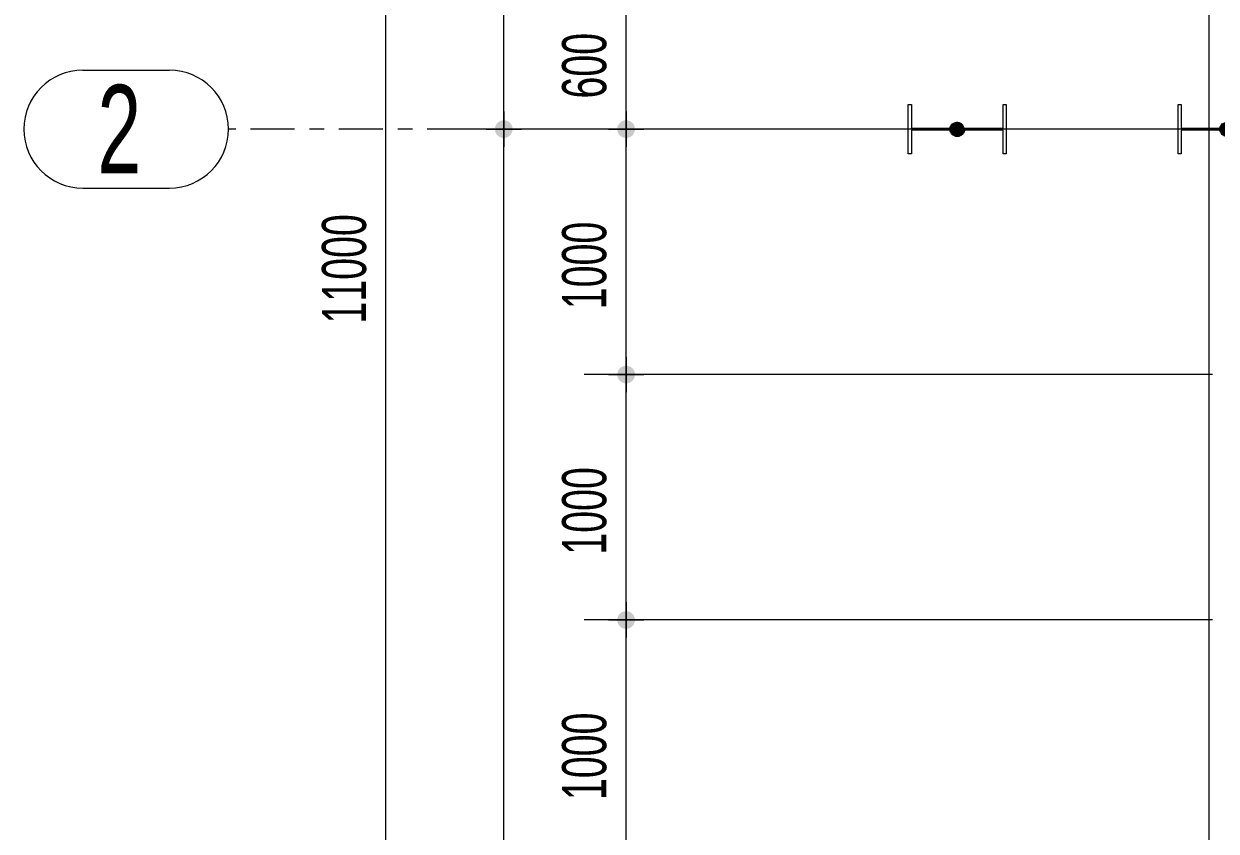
# Model space of a CAD drawing. Header units: millimetres. Extents: x -408 to 426, y -207 to 377.
# Drawn here: x -81.7 to -0.8, y 52.3 to 107.2 of the extents above; entities that cross this region are included whole.
import ezdxf

# ---------------------------------------------------------------- set-up
doc = ezdxf.new("R2010")
doc.units = ezdxf.units.MM
for name, pattern in [('XKITLINE00', [0]), ('XKITLINE02', [4, 2, -2]), ('XKITLINE03', [6, 3, -1, 1, -1])]:
    doc.linetypes.add(name, pattern=pattern)
for name, color, linetype, lineweight in [('Dimension', 1, 'Continuous', 0), ('Grid', 1, 'Continuous', 0), ('Part', 1, 'Continuous', 0)]:
    doc.layers.add(name, color=color, linetype=linetype, lineweight=lineweight)
doc.styles.add('ROMSIM', font='ARIAL.TTF')

# ---------------------------------------------------------------- blocks, each defined once
blk = doc.blocks.new('*A4')
at = {"layer": 'Grid', "color": 1, "linetype": 'XKITLINE03', "lineweight": 0}
blk.add_line((-33.333, 100), (-67.828, 100), dxfattribs=at)
at = {"layer": 'Grid', "color": 4, "style": 'ROMSIM', "width": 0.6375}
blk.add_text('2', height=6, dxfattribs=at).set_placement((-76.724, 97))
blk = doc.blocks.new('*A5')
at = {"layer": 'Grid', "color": 1, "linetype": 'XKITLINE00', "lineweight": 0}
for p, q in [((-77.724, 104), (-71.828, 104)), ((-77.724, 96), (-71.828, 96))]:
    blk.add_line(p, q, dxfattribs=at)
for centre, start, end in [((-77.724, 100), 90, 270), ((-71.828, 100), 270, 90)]:
    blk.add_arc(centre, 4, start, end, dxfattribs=at)
blk = doc.blocks.new('*A13')
at = {"layer": 'Part'}
blk.add_hatch(color=1, dxfattribs=at).paths.add_polyline_path([(-0.025, 99.501), (-0.049, 99.502), (-0.073, 99.505), (-0.098, 99.51), (-0.121, 99.515), (-0.145, 99.522), (-0.168, 99.529), (-0.191, 99.538), (-0.214, 99.548), (-0.236, 99.559), (-0.257, 99.571), (-0.278, 99.584), (-0.298, 99.598), (-0.317, 99.613), (-0.336, 99.63), (-0.354, 99.646), (-0.37, 99.664), (-0.387, 99.683), (-0.402, 99.702), (-0.416, 99.722), (-0.429, 99.743), (-0.441, 99.764), (-0.452, 99.786), (-0.462, 99.809), (-0.471, 99.832), (-0.478, 99.855), (-0.485, 99.879), (-0.49, 99.902), (-0.495, 99.927), (-0.498, 99.951), (-0.499, 99.975), (-0.5, 100), (-0.499, 100.025), (-0.498, 100.049), (-0.495, 100.073), (-0.49, 100.098), (-0.485, 100.121), (-0.478, 100.145), (-0.471, 100.168), (-0.462, 100.191), (-0.452, 100.214), (-0.441, 100.236), (-0.429, 100.257), (-0.416, 100.278), (-0.402, 100.298), (-0.387, 100.317), (-0.37, 100.336), (-0.354, 100.354), (-0.336, 100.37), (-0.317, 100.387), (-0.298, 100.402), (-0.278, 100.416), (-0.257, 100.429), (-0.236, 100.441), (-0.214, 100.452), (-0.191, 100.462), (-0.168, 100.471), (-0.145, 100.478), (-0.121, 100.485), (-0.098, 100.49), (-0.073, 100.495), (-0.049, 100.498), (-0.025, 100.499), (0, 100.5), (0.025, 100.499), (0.049, 100.498), (0.073, 100.495), (0.098, 100.49), (0.121, 100.485), (0.145, 100.478), (0.168, 100.471), (0.191, 100.462), (0.214, 100.452), (0.236, 100.441), (0.257, 100.429), (0.278, 100.416), (0.298, 100.402), (0.317, 100.387), (0.336, 100.37), (0.354, 100.354), (0.37, 100.336), (0.387, 100.317), (0.402, 100.298), (0.416, 100.278), (0.429, 100.257), (0.441, 100.236), (0.452, 100.214), (0.462, 100.191), (0.471, 100.168), (0.478, 100.145), (0.485, 100.121), (0.49, 100.098), (0.495, 100.073), (0.498, 100.049), (0.499, 100.025), (0.5, 100), (0.499, 99.975), (0.498, 99.951), (0.495, 99.927), (0.49, 99.902), (0.485, 99.879), (0.478, 99.855), (0.471, 99.832), (0.462, 99.809), (0.452, 99.786), (0.441, 99.764), (0.429, 99.743), (0.416, 99.722), (0.402, 99.702), (0.387, 99.683), (0.37, 99.664), (0.354, 99.646), (0.336, 99.63), (0.317, 99.613), (0.298, 99.598), (0.278, 99.584), (0.257, 99.571), (0.236, 99.559), (0.214, 99.548), (0.191, 99.538), (0.168, 99.529), (0.145, 99.522), (0.121, 99.515), (0.098, 99.51), (0.073, 99.505), (0.049, 99.502), (0.025, 99.501), (0, 99.5)], flags=17)
at = {"layer": 'Part', "color": 2, "linetype": 'XKITLINE00', "lineweight": 0}
for p, q in [((-3.333, 98.333), (-3.333, 101.667)), ((-3.333, 101.667), (-3.117, 101.667)), ((-3.333, 98.333), (-3.333, 101.667)), ((-3.333, 101.667), (-3.117, 101.667)), ((-3.117, 101.667), (-3.117, 100.067)), ((-3.117, 101.667), (-3.117, 100.067)), ((3.117, 101.667), (3.333, 101.667)), ((3.117, 100.067), (3.117, 101.667)), ((3.117, 101.667), (3.333, 101.667)), ((3.117, 100.067), (3.117, 101.667)), ((3.333, 101.667), (3.333, 98.333)), ((3.333, 101.667), (3.333, 98.333)), ((-3.117, 100.067), (3.117, 100.067)), ((-3.117, 100.067), (3.117, 100.067)), ((3.117, 99.933), (-3.117, 99.933)), ((-3.117, 99.933), (-3.117, 98.333)), ((3.117, 99.933), (-3.117, 99.933)), ((-3.117, 99.933), (-3.117, 98.333)), ((3.117, 98.333), (3.117, 99.933)), ((3.117, 98.333), (3.117, 99.933)), ((-3.117, 98.333), (-3.333, 98.333)), ((-3.117, 98.333), (-3.333, 98.333)), ((3.333, 98.333), (3.117, 98.333)), ((3.333, 98.333), (3.117, 98.333))]:
    blk.add_line(p, q, dxfattribs=at)
at = {"layer": 'Part', "color": 1, "linetype": 'XKITLINE02', "lineweight": 0}
blk.add_line((0, 100), (0, 100), dxfattribs=at)
blk.add_circle((0, 100), 0.5, dxfattribs=at)
blk = doc.blocks.new('*A15')
at = {"layer": 'Part'}
blk.add_hatch(color=1, dxfattribs=at).paths.add_polyline_path([(-18.358, 99.501), (-18.382, 99.502), (-18.407, 99.505), (-18.431, 99.51), (-18.455, 99.515), (-18.478, 99.522), (-18.502, 99.529), (-18.525, 99.538), (-18.547, 99.548), (-18.569, 99.559), (-18.59, 99.571), (-18.611, 99.584), (-18.631, 99.598), (-18.651, 99.613), (-18.669, 99.63), (-18.687, 99.646), (-18.704, 99.664), (-18.72, 99.683), (-18.735, 99.702), (-18.749, 99.722), (-18.762, 99.743), (-18.774, 99.764), (-18.785, 99.786), (-18.795, 99.809), (-18.804, 99.832), (-18.812, 99.855), (-18.818, 99.879), (-18.824, 99.902), (-18.828, 99.927), (-18.831, 99.951), (-18.833, 99.975), (-18.833, 100), (-18.833, 100.025), (-18.831, 100.049), (-18.828, 100.073), (-18.824, 100.098), (-18.818, 100.121), (-18.812, 100.145), (-18.804, 100.168), (-18.795, 100.191), (-18.785, 100.214), (-18.774, 100.236), (-18.762, 100.257), (-18.749, 100.278), (-18.735, 100.298), (-18.72, 100.317), (-18.704, 100.336), (-18.687, 100.354), (-18.669, 100.37), (-18.651, 100.387), (-18.631, 100.402), (-18.611, 100.416), (-18.59, 100.429), (-18.569, 100.441), (-18.547, 100.452), (-18.525, 100.462), (-18.502, 100.471), (-18.478, 100.478), (-18.455, 100.485), (-18.431, 100.49), (-18.407, 100.495), (-18.382, 100.498), (-18.358, 100.499), (-18.333, 100.5), (-18.309, 100.499), (-18.284, 100.498), (-18.26, 100.495), (-18.236, 100.49), (-18.212, 100.485), (-18.188, 100.478), (-18.165, 100.471), (-18.142, 100.462), (-18.12, 100.452), (-18.098, 100.441), (-18.076, 100.429), (-18.056, 100.416), (-18.035, 100.402), (-18.016, 100.387), (-17.998, 100.37), (-17.98, 100.354), (-17.963, 100.336), (-17.947, 100.317), (-17.932, 100.298), (-17.918, 100.278), (-17.904, 100.257), (-17.892, 100.236), (-17.881, 100.214), (-17.871, 100.191), (-17.863, 100.168), (-17.855, 100.145), (-17.848, 100.121), (-17.843, 100.098), (-17.839, 100.073), (-17.836, 100.049), (-17.834, 100.025), (-17.833, 100), (-17.834, 99.975), (-17.836, 99.951), (-17.839, 99.927), (-17.843, 99.902), (-17.848, 99.879), (-17.855, 99.855), (-17.863, 99.832), (-17.871, 99.809), (-17.881, 99.786), (-17.892, 99.764), (-17.904, 99.743), (-17.918, 99.722), (-17.932, 99.702), (-17.947, 99.683), (-17.963, 99.664), (-17.98, 99.646), (-17.998, 99.63), (-18.016, 99.613), (-18.035, 99.598), (-18.056, 99.584), (-18.076, 99.571), (-18.098, 99.559), (-18.12, 99.548), (-18.142, 99.538), (-18.165, 99.529), (-18.188, 99.522), (-18.212, 99.515), (-18.236, 99.51), (-18.26, 99.505), (-18.284, 99.502), (-18.309, 99.501), (-18.333, 99.5)], flags=17)
at = {"layer": 'Part', "color": 2, "linetype": 'XKITLINE00', "lineweight": 0}
for p, q in [((-21.667, 98.333), (-21.667, 101.667)), ((-21.667, 101.667), (-21.45, 101.667)), ((-21.667, 98.333), (-21.667, 101.667)), ((-21.667, 101.667), (-21.45, 101.667)), ((-21.45, 101.667), (-21.45, 100.067)), ((-21.45, 101.667), (-21.45, 100.067)), ((-15.217, 101.667), (-15, 101.667)), ((-15.217, 100.067), (-15.217, 101.667)), ((-15.217, 101.667), (-15, 101.667)), ((-15.217, 100.067), (-15.217, 101.667)), ((-15, 101.667), (-15, 98.333)), ((-15, 101.667), (-15, 98.333)), ((-21.45, 100.067), (-15.217, 100.067)), ((-21.45, 100.067), (-15.217, 100.067)), ((-15.217, 99.933), (-21.45, 99.933)), ((-21.45, 99.933), (-21.45, 98.333)), ((-15.217, 99.933), (-21.45, 99.933)), ((-21.45, 99.933), (-21.45, 98.333)), ((-15.217, 98.333), (-15.217, 99.933)), ((-15.217, 98.333), (-15.217, 99.933)), ((-21.45, 98.333), (-21.667, 98.333)), ((-21.45, 98.333), (-21.667, 98.333)), ((-15, 98.333), (-15.217, 98.333)), ((-15, 98.333), (-15.217, 98.333))]:
    blk.add_line(p, q, dxfattribs=at)
at = {"layer": 'Part', "color": 1, "linetype": 'XKITLINE02', "lineweight": 0}
blk.add_line((-18.333, 100), (-18.333, 100), dxfattribs=at)
blk.add_circle((-18.333, 100), 0.5, dxfattribs=at)
blk = doc.blocks.new('*A18')
at = {"layer": 'Part', "color": 7, "linetype": 'XKITLINE02', "lineweight": 0}
for p, q in [((-1.25, 99.933), (-1.25, 100)), ((-1.25, 100), (1.25, 100))]:
    blk.add_line(p, q, dxfattribs=at)
at = {"layer": 'Part', "color": 2, "linetype": 'XKITLINE00', "lineweight": 0}
blk.add_line((-1.25, 99.933), (-1.25, 20.393), dxfattribs=at)
blk = doc.blocks.new('*A19')
at = {"layer": 'Part', "color": 2, "linetype": 'XKITLINE00', "lineweight": 0}
blk.add_line((-1.25, 111.834), (-1.25, 100.067), dxfattribs=at)
at = {"layer": 'Part', "color": 7, "linetype": 'XKITLINE02', "lineweight": 0}
for p, q in [((-1.25, 100.067), (-1.25, 100)), ((-1.25, 100), (1.25, 100))]:
    blk.add_line(p, q, dxfattribs=at)
blk = doc.blocks.new('*A48')
at = {"layer": 'Dimension'}
for points in [[(-40.85, 99.401), (-40.879, 99.403), (-40.909, 99.406), (-40.938, 99.412), (-40.966, 99.418), (-40.995, 99.426), (-41.023, 99.435), (-41.05, 99.446), (-41.077, 99.458), (-41.103, 99.471), (-41.129, 99.485), (-41.154, 99.501), (-41.178, 99.518), (-41.201, 99.536), (-41.224, 99.555), (-41.245, 99.576), (-41.265, 99.597), (-41.284, 99.619), (-41.303, 99.643), (-41.32, 99.667), (-41.335, 99.692), (-41.35, 99.717), (-41.363, 99.743), (-41.375, 99.77), (-41.386, 99.798), (-41.395, 99.826), (-41.403, 99.854), (-41.409, 99.883), (-41.414, 99.912), (-41.418, 99.941), (-41.42, 99.971), (-41.421, 100), (-41.42, 100.029), (-41.418, 100.059), (-41.414, 100.088), (-41.409, 100.117), (-41.403, 100.146), (-41.395, 100.174), (-41.386, 100.202), (-41.375, 100.23), (-41.363, 100.257), (-41.35, 100.283), (-41.335, 100.308), (-41.32, 100.333), (-41.303, 100.357), (-41.284, 100.381), (-41.265, 100.403), (-41.245, 100.424), (-41.224, 100.445), (-41.201, 100.464), (-41.178, 100.482), (-41.154, 100.499), (-41.129, 100.515), (-41.103, 100.529), (-41.077, 100.542), (-41.05, 100.554), (-41.023, 100.565), (-40.995, 100.574), (-40.966, 100.582), (-40.938, 100.588), (-40.909, 100.594), (-40.879, 100.597), (-40.85, 100.599), (-40.821, 100.6), (-40.791, 100.599), (-40.762, 100.597), (-40.733, 100.594), (-40.704, 100.588), (-40.675, 100.582), (-40.646, 100.574), (-40.618, 100.565), (-40.591, 100.554), (-40.564, 100.542), (-40.538, 100.529), (-40.512, 100.515), (-40.487, 100.499), (-40.463, 100.482), (-40.44, 100.464), (-40.418, 100.445), (-40.396, 100.424), (-40.376, 100.403), (-40.357, 100.381), (-40.339, 100.357), (-40.322, 100.333), (-40.306, 100.308), (-40.291, 100.283), (-40.278, 100.257), (-40.266, 100.23), (-40.256, 100.202), (-40.246, 100.174), (-40.239, 100.146), (-40.232, 100.117), (-40.227, 100.088), (-40.224, 100.059), (-40.221, 100.029), (-40.221, 100), (-40.221, 99.971), (-40.224, 99.941), (-40.227, 99.912), (-40.232, 99.883), (-40.239, 99.854), (-40.246, 99.826), (-40.256, 99.798), (-40.266, 99.77), (-40.278, 99.743), (-40.291, 99.717), (-40.306, 99.692), (-40.322, 99.667), (-40.339, 99.643), (-40.357, 99.619), (-40.376, 99.597), (-40.396, 99.576), (-40.418, 99.555), (-40.44, 99.536), (-40.463, 99.518), (-40.487, 99.501), (-40.512, 99.485), (-40.538, 99.471), (-40.564, 99.458), (-40.591, 99.446), (-40.618, 99.435), (-40.646, 99.426), (-40.675, 99.418), (-40.704, 99.412), (-40.733, 99.406), (-40.762, 99.403), (-40.791, 99.401), (-40.821, 99.4)], [(-40.85, 82.734), (-40.879, 82.736), (-40.909, 82.74), (-40.938, 82.745), (-40.966, 82.751), (-40.995, 82.759), (-41.023, 82.768), (-41.05, 82.779), (-41.077, 82.791), (-41.103, 82.804), (-41.129, 82.819), (-41.154, 82.834), (-41.178, 82.851), (-41.201, 82.87), (-41.224, 82.889), (-41.245, 82.909), (-41.265, 82.93), (-41.284, 82.953), (-41.303, 82.976), (-41.32, 83), (-41.335, 83.025), (-41.35, 83.05), (-41.363, 83.077), (-41.375, 83.104), (-41.386, 83.131), (-41.395, 83.159), (-41.403, 83.188), (-41.409, 83.216), (-41.414, 83.245), (-41.418, 83.275), (-41.42, 83.304), (-41.421, 83.333), (-41.42, 83.363), (-41.418, 83.392), (-41.414, 83.421), (-41.409, 83.45), (-41.403, 83.479), (-41.395, 83.508), (-41.386, 83.535), (-41.375, 83.563), (-41.363, 83.59), (-41.35, 83.616), (-41.335, 83.642), (-41.32, 83.667), (-41.303, 83.691), (-41.284, 83.714), (-41.265, 83.736), (-41.245, 83.758), (-41.224, 83.778), (-41.201, 83.797), (-41.178, 83.815), (-41.154, 83.832), (-41.129, 83.848), (-41.103, 83.862), (-41.077, 83.876), (-41.05, 83.888), (-41.023, 83.898), (-40.995, 83.907), (-40.966, 83.915), (-40.938, 83.922), (-40.909, 83.927), (-40.879, 83.93), (-40.85, 83.933), (-40.821, 83.933), (-40.791, 83.933), (-40.762, 83.93), (-40.733, 83.927), (-40.704, 83.922), (-40.675, 83.915), (-40.646, 83.907), (-40.618, 83.898), (-40.591, 83.888), (-40.564, 83.876), (-40.538, 83.862), (-40.512, 83.848), (-40.487, 83.832), (-40.463, 83.815), (-40.44, 83.797), (-40.418, 83.778), (-40.396, 83.758), (-40.376, 83.736), (-40.357, 83.714), (-40.339, 83.691), (-40.322, 83.667), (-40.306, 83.642), (-40.291, 83.616), (-40.278, 83.59), (-40.266, 83.563), (-40.256, 83.535), (-40.246, 83.508), (-40.239, 83.479), (-40.232, 83.45), (-40.227, 83.421), (-40.224, 83.392), (-40.221, 83.363), (-40.221, 83.333), (-40.221, 83.304), (-40.224, 83.275), (-40.227, 83.245), (-40.232, 83.216), (-40.239, 83.188), (-40.246, 83.159), (-40.256, 83.131), (-40.266, 83.104), (-40.278, 83.077), (-40.291, 83.05), (-40.306, 83.025), (-40.322, 83), (-40.339, 82.976), (-40.357, 82.953), (-40.376, 82.93), (-40.396, 82.909), (-40.418, 82.889), (-40.44, 82.87), (-40.463, 82.851), (-40.487, 82.834), (-40.512, 82.819), (-40.538, 82.804), (-40.564, 82.791), (-40.591, 82.779), (-40.618, 82.768), (-40.646, 82.759), (-40.675, 82.751), (-40.704, 82.745), (-40.733, 82.74), (-40.762, 82.736), (-40.791, 82.734), (-40.821, 82.733)]]:
    blk.add_hatch(color=7, dxfattribs=at).paths.add_polyline_path(points, flags=17)
at = {"layer": 'Dimension', "color": 7, "linetype": 'XKITLINE00', "lineweight": 0}
for p, q in [((-40.821, 101.2), (-40.821, 98.8)), ((-40.821, 100), (-40.821, 101.2)), ((-1, 100), (-43.671, 100)), ((-42.021, 100), (-39.621, 100)), ((-40.821, 83.333), (-40.821, 100)), ((-40.821, 84.533), (-40.821, 82.133)), ((-1, 83.333), (-43.671, 83.333)), ((-42.021, 83.333), (-39.621, 83.333)), ((-40.821, 83.333), (-40.821, 82.133))]:
    blk.add_line(p, q, dxfattribs=at)
at = {"layer": 'Dimension', "color": 3}
for p in [(-40.821, 100), (-40.821, 83.333)]:
    blk.add_point(p, dxfattribs=at)
at = {"layer": 'Dimension', "color": 3, "style": 'ROMSIM', "width": 0.6375}
blk.add_text('1000', height=3, rotation=90.00021, dxfattribs=at).set_placement((-42.171, 87.771))
blk = doc.blocks.new('*A50')
at = {"layer": 'Dimension', "color": 7, "linetype": 'XKITLINE00', "lineweight": 0}
blk.add_line((-57.131, 0), (-57.131, 183.333), dxfattribs=at)
at = {"layer": 'Dimension', "color": 3, "style": 'ROMSIM', "width": 0.6375}
blk.add_text('11000', height=3, rotation=90.00021, dxfattribs=at).set_placement((-58.481, 86.797))
blk = doc.blocks.new('*A52')
at = {"layer": 'Dimension'}
blk.add_hatch(color=7, dxfattribs=at).paths.add_polyline_path([(-49.16, 99.401), (-49.189, 99.403), (-49.219, 99.406), (-49.248, 99.412), (-49.276, 99.418), (-49.305, 99.426), (-49.333, 99.435), (-49.36, 99.446), (-49.387, 99.458), (-49.413, 99.471), (-49.439, 99.485), (-49.464, 99.501), (-49.488, 99.518), (-49.511, 99.536), (-49.534, 99.555), (-49.555, 99.576), (-49.575, 99.597), (-49.594, 99.619), (-49.613, 99.643), (-49.63, 99.667), (-49.645, 99.692), (-49.66, 99.717), (-49.673, 99.743), (-49.685, 99.77), (-49.696, 99.798), (-49.705, 99.826), (-49.713, 99.854), (-49.719, 99.883), (-49.724, 99.912), (-49.728, 99.941), (-49.73, 99.971), (-49.731, 100), (-49.73, 100.029), (-49.728, 100.059), (-49.724, 100.088), (-49.719, 100.117), (-49.713, 100.146), (-49.705, 100.174), (-49.696, 100.202), (-49.685, 100.23), (-49.673, 100.257), (-49.66, 100.283), (-49.645, 100.308), (-49.63, 100.333), (-49.613, 100.357), (-49.594, 100.381), (-49.575, 100.403), (-49.555, 100.424), (-49.534, 100.445), (-49.511, 100.464), (-49.488, 100.482), (-49.464, 100.499), (-49.439, 100.515), (-49.413, 100.529), (-49.387, 100.542), (-49.36, 100.554), (-49.333, 100.565), (-49.305, 100.574), (-49.276, 100.582), (-49.248, 100.588), (-49.219, 100.594), (-49.189, 100.597), (-49.16, 100.599), (-49.131, 100.6), (-49.101, 100.599), (-49.072, 100.597), (-49.043, 100.594), (-49.014, 100.588), (-48.985, 100.582), (-48.956, 100.574), (-48.929, 100.565), (-48.901, 100.554), (-48.874, 100.542), (-48.848, 100.529), (-48.822, 100.515), (-48.797, 100.499), (-48.773, 100.482), (-48.75, 100.464), (-48.728, 100.445), (-48.706, 100.424), (-48.686, 100.403), (-48.667, 100.381), (-48.649, 100.357), (-48.632, 100.333), (-48.616, 100.308), (-48.601, 100.283), (-48.588, 100.257), (-48.576, 100.23), (-48.566, 100.202), (-48.556, 100.174), (-48.549, 100.146), (-48.542, 100.117), (-48.537, 100.088), (-48.534, 100.059), (-48.531, 100.029), (-48.531, 100), (-48.531, 99.971), (-48.534, 99.941), (-48.537, 99.912), (-48.542, 99.883), (-48.549, 99.854), (-48.556, 99.826), (-48.566, 99.798), (-48.576, 99.77), (-48.588, 99.743), (-48.601, 99.717), (-48.616, 99.692), (-48.632, 99.667), (-48.649, 99.643), (-48.667, 99.619), (-48.686, 99.597), (-48.706, 99.576), (-48.728, 99.555), (-48.75, 99.536), (-48.773, 99.518), (-48.797, 99.501), (-48.822, 99.485), (-48.848, 99.471), (-48.874, 99.458), (-48.901, 99.446), (-48.929, 99.435), (-48.956, 99.426), (-48.985, 99.418), (-49.014, 99.412), (-49.043, 99.406), (-49.072, 99.403), (-49.101, 99.401), (-49.131, 99.4)], flags=17)
at = {"layer": 'Dimension', "color": 7, "linetype": 'XKITLINE00', "lineweight": 0}
for p, q in [((-49.131, 101.2), (-49.131, 98.8)), ((-49.131, 100), (-49.131, 101.2)), ((-1, 100), (-51.981, 100)), ((-50.331, 100), (-47.931, 100)), ((-49.131, 0), (-49.131, 100))]:
    blk.add_line(p, q, dxfattribs=at)
at = {"layer": 'Dimension', "color": 3}
blk.add_point((-49.131, 100), dxfattribs=at)
blk = doc.blocks.new('*A59')
at = {"layer": 'Dimension'}
for points in [[(-40.85, 66.067), (-40.879, 66.07), (-40.909, 66.073), (-40.938, 66.078), (-40.966, 66.085), (-40.995, 66.093), (-41.023, 66.102), (-41.05, 66.112), (-41.077, 66.124), (-41.103, 66.138), (-41.129, 66.152), (-41.154, 66.168), (-41.178, 66.185), (-41.201, 66.203), (-41.224, 66.222), (-41.245, 66.242), (-41.265, 66.264), (-41.284, 66.286), (-41.303, 66.309), (-41.32, 66.333), (-41.335, 66.358), (-41.35, 66.384), (-41.363, 66.41), (-41.375, 66.437), (-41.386, 66.465), (-41.395, 66.492), (-41.403, 66.521), (-41.409, 66.55), (-41.414, 66.579), (-41.418, 66.608), (-41.42, 66.637), (-41.421, 66.667), (-41.42, 66.696), (-41.418, 66.725), (-41.414, 66.755), (-41.409, 66.784), (-41.403, 66.812), (-41.395, 66.841), (-41.386, 66.869), (-41.375, 66.896), (-41.363, 66.923), (-41.35, 66.95), (-41.335, 66.975), (-41.32, 67), (-41.303, 67.024), (-41.284, 67.047), (-41.265, 67.07), (-41.245, 67.091), (-41.224, 67.111), (-41.201, 67.13), (-41.178, 67.149), (-41.154, 67.166), (-41.129, 67.181), (-41.103, 67.196), (-41.077, 67.209), (-41.05, 67.221), (-41.023, 67.232), (-40.995, 67.241), (-40.966, 67.249), (-40.938, 67.255), (-40.909, 67.26), (-40.879, 67.264), (-40.85, 67.266), (-40.821, 67.267), (-40.791, 67.266), (-40.762, 67.264), (-40.733, 67.26), (-40.704, 67.255), (-40.675, 67.249), (-40.646, 67.241), (-40.618, 67.232), (-40.591, 67.221), (-40.564, 67.209), (-40.538, 67.196), (-40.512, 67.181), (-40.487, 67.166), (-40.463, 67.149), (-40.44, 67.13), (-40.418, 67.111), (-40.396, 67.091), (-40.376, 67.07), (-40.357, 67.047), (-40.339, 67.024), (-40.322, 67), (-40.306, 66.975), (-40.291, 66.95), (-40.278, 66.923), (-40.266, 66.896), (-40.256, 66.869), (-40.246, 66.841), (-40.239, 66.812), (-40.232, 66.784), (-40.227, 66.755), (-40.224, 66.725), (-40.221, 66.696), (-40.221, 66.667), (-40.221, 66.637), (-40.224, 66.608), (-40.227, 66.579), (-40.232, 66.55), (-40.239, 66.521), (-40.246, 66.492), (-40.256, 66.465), (-40.266, 66.437), (-40.278, 66.41), (-40.291, 66.384), (-40.306, 66.358), (-40.322, 66.333), (-40.339, 66.309), (-40.357, 66.286), (-40.376, 66.264), (-40.396, 66.242), (-40.418, 66.222), (-40.44, 66.203), (-40.463, 66.185), (-40.487, 66.168), (-40.512, 66.152), (-40.538, 66.138), (-40.564, 66.124), (-40.591, 66.112), (-40.618, 66.102), (-40.646, 66.093), (-40.675, 66.085), (-40.704, 66.078), (-40.733, 66.073), (-40.762, 66.07), (-40.791, 66.067), (-40.821, 66.067)], [(-40.85, 49.401), (-40.879, 49.403), (-40.909, 49.406), (-40.938, 49.412), (-40.966, 49.418), (-40.995, 49.426), (-41.023, 49.435), (-41.05, 49.446), (-41.077, 49.458), (-41.103, 49.471), (-41.129, 49.485), (-41.154, 49.501), (-41.178, 49.518), (-41.201, 49.536), (-41.224, 49.555), (-41.245, 49.576), (-41.265, 49.597), (-41.284, 49.619), (-41.303, 49.643), (-41.32, 49.667), (-41.335, 49.692), (-41.35, 49.717), (-41.363, 49.743), (-41.375, 49.77), (-41.386, 49.798), (-41.395, 49.826), (-41.403, 49.854), (-41.409, 49.883), (-41.414, 49.912), (-41.418, 49.941), (-41.42, 49.971), (-41.421, 50), (-41.42, 50.029), (-41.418, 50.059), (-41.414, 50.088), (-41.409, 50.117), (-41.403, 50.146), (-41.395, 50.174), (-41.386, 50.202), (-41.375, 50.23), (-41.363, 50.257), (-41.35, 50.283), (-41.335, 50.308), (-41.32, 50.333), (-41.303, 50.357), (-41.284, 50.381), (-41.265, 50.403), (-41.245, 50.424), (-41.224, 50.445), (-41.201, 50.464), (-41.178, 50.482), (-41.154, 50.499), (-41.129, 50.515), (-41.103, 50.529), (-41.077, 50.542), (-41.05, 50.554), (-41.023, 50.565), (-40.995, 50.574), (-40.966, 50.582), (-40.938, 50.588), (-40.909, 50.594), (-40.879, 50.597), (-40.85, 50.599), (-40.821, 50.6), (-40.791, 50.599), (-40.762, 50.597), (-40.733, 50.594), (-40.704, 50.588), (-40.675, 50.582), (-40.646, 50.574), (-40.618, 50.565), (-40.591, 50.554), (-40.564, 50.542), (-40.538, 50.529), (-40.512, 50.515), (-40.487, 50.499), (-40.463, 50.482), (-40.44, 50.464), (-40.418, 50.445), (-40.396, 50.424), (-40.376, 50.403), (-40.357, 50.381), (-40.339, 50.357), (-40.322, 50.333), (-40.306, 50.308), (-40.291, 50.283), (-40.278, 50.257), (-40.266, 50.23), (-40.256, 50.202), (-40.246, 50.174), (-40.239, 50.146), (-40.232, 50.117), (-40.227, 50.088), (-40.224, 50.059), (-40.221, 50.029), (-40.221, 50), (-40.221, 49.971), (-40.224, 49.941), (-40.227, 49.912), (-40.232, 49.883), (-40.239, 49.854), (-40.246, 49.826), (-40.256, 49.798), (-40.266, 49.77), (-40.278, 49.743), (-40.291, 49.717), (-40.306, 49.692), (-40.322, 49.667), (-40.339, 49.643), (-40.357, 49.619), (-40.376, 49.597), (-40.396, 49.576), (-40.418, 49.555), (-40.44, 49.536), (-40.463, 49.518), (-40.487, 49.501), (-40.512, 49.485), (-40.538, 49.471), (-40.564, 49.458), (-40.591, 49.446), (-40.618, 49.435), (-40.646, 49.426), (-40.675, 49.418), (-40.704, 49.412), (-40.733, 49.406), (-40.762, 49.403), (-40.791, 49.401), (-40.821, 49.4)]]:
    blk.add_hatch(color=7, dxfattribs=at).paths.add_polyline_path(points, flags=17)
at = {"layer": 'Dimension', "color": 7, "linetype": 'XKITLINE00', "lineweight": 0}
for p, q in [((-40.821, 67.867), (-40.821, 65.467)), ((-40.821, 66.667), (-40.821, 67.867)), ((-1, 66.667), (-43.671, 66.667)), ((-42.021, 66.667), (-39.621, 66.667)), ((-40.821, 50), (-40.821, 66.667)), ((-40.821, 51.2), (-40.821, 48.8)), ((-1, 50), (-43.671, 50)), ((-42.021, 50), (-39.621, 50)), ((-40.821, 50), (-40.821, 48.8))]:
    blk.add_line(p, q, dxfattribs=at)
at = {"layer": 'Dimension', "color": 3}
for p in [(-40.821, 66.667), (-40.821, 50)]:
    blk.add_point(p, dxfattribs=at)
at = {"layer": 'Dimension', "color": 3, "style": 'ROMSIM', "width": 0.6375}
blk.add_text('1000', height=3, rotation=90.00021, dxfattribs=at).set_placement((-42.171, 54.437))
blk = doc.blocks.new('*A60')
at = {"layer": 'Dimension'}
for points in [[(-40.85, 82.734), (-40.879, 82.736), (-40.909, 82.74), (-40.938, 82.745), (-40.966, 82.751), (-40.995, 82.759), (-41.023, 82.768), (-41.05, 82.779), (-41.077, 82.791), (-41.103, 82.804), (-41.129, 82.819), (-41.154, 82.834), (-41.178, 82.851), (-41.201, 82.87), (-41.224, 82.889), (-41.245, 82.909), (-41.265, 82.93), (-41.284, 82.953), (-41.303, 82.976), (-41.32, 83), (-41.335, 83.025), (-41.35, 83.05), (-41.363, 83.077), (-41.375, 83.104), (-41.386, 83.131), (-41.395, 83.159), (-41.403, 83.188), (-41.409, 83.216), (-41.414, 83.245), (-41.418, 83.275), (-41.42, 83.304), (-41.421, 83.333), (-41.42, 83.363), (-41.418, 83.392), (-41.414, 83.421), (-41.409, 83.45), (-41.403, 83.479), (-41.395, 83.508), (-41.386, 83.535), (-41.375, 83.563), (-41.363, 83.59), (-41.35, 83.616), (-41.335, 83.642), (-41.32, 83.667), (-41.303, 83.691), (-41.284, 83.714), (-41.265, 83.736), (-41.245, 83.758), (-41.224, 83.778), (-41.201, 83.797), (-41.178, 83.815), (-41.154, 83.832), (-41.129, 83.848), (-41.103, 83.862), (-41.077, 83.876), (-41.05, 83.888), (-41.023, 83.898), (-40.995, 83.907), (-40.966, 83.915), (-40.938, 83.922), (-40.909, 83.927), (-40.879, 83.93), (-40.85, 83.933), (-40.821, 83.933), (-40.791, 83.933), (-40.762, 83.93), (-40.733, 83.927), (-40.704, 83.922), (-40.675, 83.915), (-40.646, 83.907), (-40.618, 83.898), (-40.591, 83.888), (-40.564, 83.876), (-40.538, 83.862), (-40.512, 83.848), (-40.487, 83.832), (-40.463, 83.815), (-40.44, 83.797), (-40.418, 83.778), (-40.396, 83.758), (-40.376, 83.736), (-40.357, 83.714), (-40.339, 83.691), (-40.322, 83.667), (-40.306, 83.642), (-40.291, 83.616), (-40.278, 83.59), (-40.266, 83.563), (-40.256, 83.535), (-40.246, 83.508), (-40.239, 83.479), (-40.232, 83.45), (-40.227, 83.421), (-40.224, 83.392), (-40.221, 83.363), (-40.221, 83.333), (-40.221, 83.304), (-40.224, 83.275), (-40.227, 83.245), (-40.232, 83.216), (-40.239, 83.188), (-40.246, 83.159), (-40.256, 83.131), (-40.266, 83.104), (-40.278, 83.077), (-40.291, 83.05), (-40.306, 83.025), (-40.322, 83), (-40.339, 82.976), (-40.357, 82.953), (-40.376, 82.93), (-40.396, 82.909), (-40.418, 82.889), (-40.44, 82.87), (-40.463, 82.851), (-40.487, 82.834), (-40.512, 82.819), (-40.538, 82.804), (-40.564, 82.791), (-40.591, 82.779), (-40.618, 82.768), (-40.646, 82.759), (-40.675, 82.751), (-40.704, 82.745), (-40.733, 82.74), (-40.762, 82.736), (-40.791, 82.734), (-40.821, 82.733)], [(-40.85, 66.067), (-40.879, 66.07), (-40.909, 66.073), (-40.938, 66.078), (-40.966, 66.085), (-40.995, 66.093), (-41.023, 66.102), (-41.05, 66.112), (-41.077, 66.124), (-41.103, 66.138), (-41.129, 66.152), (-41.154, 66.168), (-41.178, 66.185), (-41.201, 66.203), (-41.224, 66.222), (-41.245, 66.242), (-41.265, 66.264), (-41.284, 66.286), (-41.303, 66.309), (-41.32, 66.333), (-41.335, 66.358), (-41.35, 66.384), (-41.363, 66.41), (-41.375, 66.437), (-41.386, 66.465), (-41.395, 66.492), (-41.403, 66.521), (-41.409, 66.55), (-41.414, 66.579), (-41.418, 66.608), (-41.42, 66.637), (-41.421, 66.667), (-41.42, 66.696), (-41.418, 66.725), (-41.414, 66.755), (-41.409, 66.784), (-41.403, 66.812), (-41.395, 66.841), (-41.386, 66.869), (-41.375, 66.896), (-41.363, 66.923), (-41.35, 66.95), (-41.335, 66.975), (-41.32, 67), (-41.303, 67.024), (-41.284, 67.047), (-41.265, 67.07), (-41.245, 67.091), (-41.224, 67.111), (-41.201, 67.13), (-41.178, 67.149), (-41.154, 67.166), (-41.129, 67.181), (-41.103, 67.196), (-41.077, 67.209), (-41.05, 67.221), (-41.023, 67.232), (-40.995, 67.241), (-40.966, 67.249), (-40.938, 67.255), (-40.909, 67.26), (-40.879, 67.264), (-40.85, 67.266), (-40.821, 67.267), (-40.791, 67.266), (-40.762, 67.264), (-40.733, 67.26), (-40.704, 67.255), (-40.675, 67.249), (-40.646, 67.241), (-40.618, 67.232), (-40.591, 67.221), (-40.564, 67.209), (-40.538, 67.196), (-40.512, 67.181), (-40.487, 67.166), (-40.463, 67.149), (-40.44, 67.13), (-40.418, 67.111), (-40.396, 67.091), (-40.376, 67.07), (-40.357, 67.047), (-40.339, 67.024), (-40.322, 67), (-40.306, 66.975), (-40.291, 66.95), (-40.278, 66.923), (-40.266, 66.896), (-40.256, 66.869), (-40.246, 66.841), (-40.239, 66.812), (-40.232, 66.784), (-40.227, 66.755), (-40.224, 66.725), (-40.221, 66.696), (-40.221, 66.667), (-40.221, 66.637), (-40.224, 66.608), (-40.227, 66.579), (-40.232, 66.55), (-40.239, 66.521), (-40.246, 66.492), (-40.256, 66.465), (-40.266, 66.437), (-40.278, 66.41), (-40.291, 66.384), (-40.306, 66.358), (-40.322, 66.333), (-40.339, 66.309), (-40.357, 66.286), (-40.376, 66.264), (-40.396, 66.242), (-40.418, 66.222), (-40.44, 66.203), (-40.463, 66.185), (-40.487, 66.168), (-40.512, 66.152), (-40.538, 66.138), (-40.564, 66.124), (-40.591, 66.112), (-40.618, 66.102), (-40.646, 66.093), (-40.675, 66.085), (-40.704, 66.078), (-40.733, 66.073), (-40.762, 66.07), (-40.791, 66.067), (-40.821, 66.067)]]:
    blk.add_hatch(color=7, dxfattribs=at).paths.add_polyline_path(points, flags=17)
at = {"layer": 'Dimension', "color": 7, "linetype": 'XKITLINE00', "lineweight": 0}
for p, q in [((-40.821, 84.533), (-40.821, 82.133)), ((-40.821, 83.333), (-40.821, 84.533)), ((-1, 83.333), (-43.671, 83.333)), ((-42.021, 83.333), (-39.621, 83.333)), ((-40.821, 66.667), (-40.821, 83.333)), ((-40.821, 67.867), (-40.821, 65.467)), ((-1, 66.667), (-43.671, 66.667)), ((-42.021, 66.667), (-39.621, 66.667)), ((-40.821, 66.667), (-40.821, 65.467))]:
    blk.add_line(p, q, dxfattribs=at)
at = {"layer": 'Dimension', "color": 3}
for p in [(-40.821, 83.333), (-40.821, 66.667)]:
    blk.add_point(p, dxfattribs=at)
at = {"layer": 'Dimension', "color": 3, "style": 'ROMSIM', "width": 0.6375}
blk.add_text('1000', height=3, rotation=90.00021, dxfattribs=at).set_placement((-42.171, 71.104))
blk = doc.blocks.new('*A68')
at = {"layer": 'Dimension'}
for points in [[(-40.85, 109.401), (-40.879, 109.403), (-40.909, 109.406), (-40.938, 109.412), (-40.966, 109.418), (-40.995, 109.426), (-41.023, 109.435), (-41.05, 109.446), (-41.077, 109.458), (-41.103, 109.471), (-41.129, 109.485), (-41.154, 109.501), (-41.178, 109.518), (-41.201, 109.536), (-41.224, 109.555), (-41.245, 109.576), (-41.265, 109.597), (-41.284, 109.619), (-41.303, 109.643), (-41.32, 109.667), (-41.335, 109.692), (-41.35, 109.717), (-41.363, 109.743), (-41.375, 109.77), (-41.386, 109.798), (-41.395, 109.826), (-41.403, 109.854), (-41.409, 109.883), (-41.414, 109.912), (-41.418, 109.941), (-41.42, 109.971), (-41.421, 110), (-41.42, 110.029), (-41.418, 110.059), (-41.414, 110.088), (-41.409, 110.117), (-41.403, 110.146), (-41.395, 110.174), (-41.386, 110.202), (-41.375, 110.23), (-41.363, 110.257), (-41.35, 110.283), (-41.335, 110.308), (-41.32, 110.333), (-41.303, 110.357), (-41.284, 110.381), (-41.265, 110.403), (-41.245, 110.424), (-41.224, 110.445), (-41.201, 110.464), (-41.178, 110.482), (-41.154, 110.499), (-41.129, 110.515), (-41.103, 110.529), (-41.077, 110.542), (-41.05, 110.554), (-41.023, 110.565), (-40.995, 110.574), (-40.966, 110.582), (-40.938, 110.588), (-40.909, 110.594), (-40.879, 110.597), (-40.85, 110.599), (-40.821, 110.6), (-40.791, 110.599), (-40.762, 110.597), (-40.733, 110.594), (-40.704, 110.588), (-40.675, 110.582), (-40.646, 110.574), (-40.618, 110.565), (-40.591, 110.554), (-40.564, 110.542), (-40.538, 110.529), (-40.512, 110.515), (-40.487, 110.499), (-40.463, 110.482), (-40.44, 110.464), (-40.418, 110.445), (-40.396, 110.424), (-40.376, 110.403), (-40.357, 110.381), (-40.339, 110.357), (-40.322, 110.333), (-40.306, 110.308), (-40.291, 110.283), (-40.278, 110.257), (-40.266, 110.23), (-40.256, 110.202), (-40.246, 110.174), (-40.239, 110.146), (-40.232, 110.117), (-40.227, 110.088), (-40.224, 110.059), (-40.221, 110.029), (-40.221, 110), (-40.221, 109.971), (-40.224, 109.941), (-40.227, 109.912), (-40.232, 109.883), (-40.239, 109.854), (-40.246, 109.826), (-40.256, 109.798), (-40.266, 109.77), (-40.278, 109.743), (-40.291, 109.717), (-40.306, 109.692), (-40.322, 109.667), (-40.339, 109.643), (-40.357, 109.619), (-40.376, 109.597), (-40.396, 109.576), (-40.418, 109.555), (-40.44, 109.536), (-40.463, 109.518), (-40.487, 109.501), (-40.512, 109.485), (-40.538, 109.471), (-40.564, 109.458), (-40.591, 109.446), (-40.618, 109.435), (-40.646, 109.426), (-40.675, 109.418), (-40.704, 109.412), (-40.733, 109.406), (-40.762, 109.403), (-40.791, 109.401), (-40.821, 109.4)], [(-40.85, 99.401), (-40.879, 99.403), (-40.909, 99.406), (-40.938, 99.412), (-40.966, 99.418), (-40.995, 99.426), (-41.023, 99.435), (-41.05, 99.446), (-41.077, 99.458), (-41.103, 99.471), (-41.129, 99.485), (-41.154, 99.501), (-41.178, 99.518), (-41.201, 99.536), (-41.224, 99.555), (-41.245, 99.576), (-41.265, 99.597), (-41.284, 99.619), (-41.303, 99.643), (-41.32, 99.667), (-41.335, 99.692), (-41.35, 99.717), (-41.363, 99.743), (-41.375, 99.77), (-41.386, 99.798), (-41.395, 99.826), (-41.403, 99.854), (-41.409, 99.883), (-41.414, 99.912), (-41.418, 99.941), (-41.42, 99.971), (-41.421, 100), (-41.42, 100.029), (-41.418, 100.059), (-41.414, 100.088), (-41.409, 100.117), (-41.403, 100.146), (-41.395, 100.174), (-41.386, 100.202), (-41.375, 100.23), (-41.363, 100.257), (-41.35, 100.283), (-41.335, 100.308), (-41.32, 100.333), (-41.303, 100.357), (-41.284, 100.381), (-41.265, 100.403), (-41.245, 100.424), (-41.224, 100.445), (-41.201, 100.464), (-41.178, 100.482), (-41.154, 100.499), (-41.129, 100.515), (-41.103, 100.529), (-41.077, 100.542), (-41.05, 100.554), (-41.023, 100.565), (-40.995, 100.574), (-40.966, 100.582), (-40.938, 100.588), (-40.909, 100.594), (-40.879, 100.597), (-40.85, 100.599), (-40.821, 100.6), (-40.791, 100.599), (-40.762, 100.597), (-40.733, 100.594), (-40.704, 100.588), (-40.675, 100.582), (-40.646, 100.574), (-40.618, 100.565), (-40.591, 100.554), (-40.564, 100.542), (-40.538, 100.529), (-40.512, 100.515), (-40.487, 100.499), (-40.463, 100.482), (-40.44, 100.464), (-40.418, 100.445), (-40.396, 100.424), (-40.376, 100.403), (-40.357, 100.381), (-40.339, 100.357), (-40.322, 100.333), (-40.306, 100.308), (-40.291, 100.283), (-40.278, 100.257), (-40.266, 100.23), (-40.256, 100.202), (-40.246, 100.174), (-40.239, 100.146), (-40.232, 100.117), (-40.227, 100.088), (-40.224, 100.059), (-40.221, 100.029), (-40.221, 100), (-40.221, 99.971), (-40.224, 99.941), (-40.227, 99.912), (-40.232, 99.883), (-40.239, 99.854), (-40.246, 99.826), (-40.256, 99.798), (-40.266, 99.77), (-40.278, 99.743), (-40.291, 99.717), (-40.306, 99.692), (-40.322, 99.667), (-40.339, 99.643), (-40.357, 99.619), (-40.376, 99.597), (-40.396, 99.576), (-40.418, 99.555), (-40.44, 99.536), (-40.463, 99.518), (-40.487, 99.501), (-40.512, 99.485), (-40.538, 99.471), (-40.564, 99.458), (-40.591, 99.446), (-40.618, 99.435), (-40.646, 99.426), (-40.675, 99.418), (-40.704, 99.412), (-40.733, 99.406), (-40.762, 99.403), (-40.791, 99.401), (-40.821, 99.4)]]:
    blk.add_hatch(color=7, dxfattribs=at).paths.add_polyline_path(points, flags=17)
at = {"layer": 'Dimension', "color": 7, "linetype": 'XKITLINE00', "lineweight": 0}
for p, q in [((-40.821, 111.2), (-40.821, 108.8)), ((-40.821, 110), (-40.821, 111.2)), ((-1, 110), (-43.671, 110)), ((-42.021, 110), (-39.621, 110)), ((-40.821, 100), (-40.821, 110)), ((-40.821, 101.2), (-40.821, 98.8)), ((-1, 100), (-43.671, 100)), ((-42.021, 100), (-39.621, 100)), ((-40.821, 100), (-40.821, 98.8))]:
    blk.add_line(p, q, dxfattribs=at)
at = {"layer": 'Dimension', "color": 3}
for p in [(-40.821, 110), (-40.821, 100)]:
    blk.add_point(p, dxfattribs=at)
at = {"layer": 'Dimension', "color": 3, "style": 'ROMSIM', "width": 0.6375}
blk.add_text('600', height=3, rotation=90.00021, dxfattribs=at).set_placement((-42.171, 102.078))
blk = doc.blocks.new('*A76')
at = {"layer": 'Dimension'}
blk.add_hatch(color=7, dxfattribs=at).paths.add_polyline_path([(-49.16, 99.401), (-49.189, 99.403), (-49.219, 99.406), (-49.248, 99.412), (-49.276, 99.418), (-49.305, 99.426), (-49.333, 99.435), (-49.36, 99.446), (-49.387, 99.458), (-49.413, 99.471), (-49.439, 99.485), (-49.464, 99.501), (-49.488, 99.518), (-49.511, 99.536), (-49.534, 99.555), (-49.555, 99.576), (-49.575, 99.597), (-49.594, 99.619), (-49.613, 99.643), (-49.63, 99.667), (-49.645, 99.692), (-49.66, 99.717), (-49.673, 99.743), (-49.685, 99.77), (-49.696, 99.798), (-49.705, 99.826), (-49.713, 99.854), (-49.719, 99.883), (-49.724, 99.912), (-49.728, 99.941), (-49.73, 99.971), (-49.731, 100), (-49.73, 100.029), (-49.728, 100.059), (-49.724, 100.088), (-49.719, 100.117), (-49.713, 100.146), (-49.705, 100.174), (-49.696, 100.202), (-49.685, 100.23), (-49.673, 100.257), (-49.66, 100.283), (-49.645, 100.308), (-49.63, 100.333), (-49.613, 100.357), (-49.594, 100.381), (-49.575, 100.403), (-49.555, 100.424), (-49.534, 100.445), (-49.511, 100.464), (-49.488, 100.482), (-49.464, 100.499), (-49.439, 100.515), (-49.413, 100.529), (-49.387, 100.542), (-49.36, 100.554), (-49.333, 100.565), (-49.305, 100.574), (-49.276, 100.582), (-49.248, 100.588), (-49.219, 100.594), (-49.189, 100.597), (-49.16, 100.599), (-49.131, 100.6), (-49.101, 100.599), (-49.072, 100.597), (-49.043, 100.594), (-49.014, 100.588), (-48.985, 100.582), (-48.956, 100.574), (-48.929, 100.565), (-48.901, 100.554), (-48.874, 100.542), (-48.848, 100.529), (-48.822, 100.515), (-48.797, 100.499), (-48.773, 100.482), (-48.75, 100.464), (-48.728, 100.445), (-48.706, 100.424), (-48.686, 100.403), (-48.667, 100.381), (-48.649, 100.357), (-48.632, 100.333), (-48.616, 100.308), (-48.601, 100.283), (-48.588, 100.257), (-48.576, 100.23), (-48.566, 100.202), (-48.556, 100.174), (-48.549, 100.146), (-48.542, 100.117), (-48.537, 100.088), (-48.534, 100.059), (-48.531, 100.029), (-48.531, 100), (-48.531, 99.971), (-48.534, 99.941), (-48.537, 99.912), (-48.542, 99.883), (-48.549, 99.854), (-48.556, 99.826), (-48.566, 99.798), (-48.576, 99.77), (-48.588, 99.743), (-48.601, 99.717), (-48.616, 99.692), (-48.632, 99.667), (-48.649, 99.643), (-48.667, 99.619), (-48.686, 99.597), (-48.706, 99.576), (-48.728, 99.555), (-48.75, 99.536), (-48.773, 99.518), (-48.797, 99.501), (-48.822, 99.485), (-48.848, 99.471), (-48.874, 99.458), (-48.901, 99.446), (-48.929, 99.435), (-48.956, 99.426), (-48.985, 99.418), (-49.014, 99.412), (-49.043, 99.406), (-49.072, 99.403), (-49.101, 99.401), (-49.131, 99.4)], flags=17)
at = {"layer": 'Dimension', "color": 7, "linetype": 'XKITLINE00', "lineweight": 0}
for p, q in [((-49.131, 100), (-49.131, 183.333)), ((-49.131, 101.2), (-49.131, 98.8)), ((-1, 100), (-51.981, 100)), ((-50.331, 100), (-47.931, 100)), ((-49.131, 100), (-49.131, 98.8))]:
    blk.add_line(p, q, dxfattribs=at)
at = {"layer": 'Dimension', "color": 3}
blk.add_point((-49.131, 100), dxfattribs=at)

msp = doc.modelspace()

# ---------------------------------------------------------------- block references
at = {"lineweight": 0}
for name in ['*A50', '*A76', '*A19', '*A68', '*A5', '*A4', '*A15', '*A13', '*A52', '*A48', '*A18', '*A60', '*A59']:
    msp.add_blockref(name, (0, 0), dxfattribs=at)

doc.saveas('drawing.dxf')
